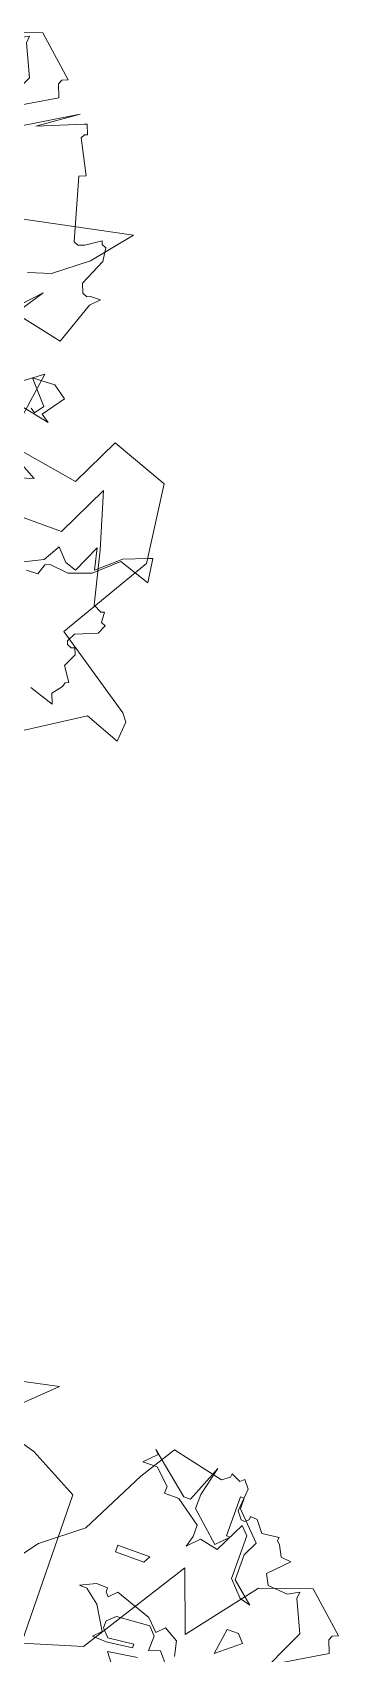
# Model space of a CAD drawing. Header units: metres. Extents: x -71 to 881, y -503 to 661.
# Drawn here: x 235.25 to 236.87, y 555.92 to 564.47 of the extents above; entities that cross this region are included whole.
import ezdxf

# ---------------------------------------------------------------- set-up
doc = ezdxf.new("R2010")
doc.units = ezdxf.units.M
doc.layers.add('ARBRE', color=100, linetype='Continuous', lineweight=13, true_color=0x00ff3f)

# ---------------------------------------------------------------- blocks, each defined once
blk = doc.blocks.new('WMF2', base_point=(0, 0.01))
at = {"color": 251, "lineweight": 0, "true_color": 0x636466}
for points in [[(81.23, -212.64), (86.45, -202.37), (92.4, -197.64), (98.49, -189.57)], [(23.58, -100.08), (8.83, -109.56), (3.27, -107.44), (3.01, -110.61), (3.9, -111.79), (16.57, -120.44), (8.22, -134.47), (9.81, -146.85), (18.98, -150.2), (22.71, -142.59), (34.39, -144.58), (32.65, -156.43), (43.16, -148.65)], [(40.42, -170.12), (36.91, -171.27), (31.95, -175.08), (27.13, -180.99), (44.83, -177.37)], [(54.41, -189.22), (50.23, -198.2), (52.48, -203.12), (52.39, -204.21), (54.12, -203.26), (57.28, -203.53), (58.15, -205.15), (55.25, -208.11), (56.89, -208.24), (57.74, -209.97), (58.25, -210.45), (58.2, -211), (60.88, -210.67), (62.28, -212.43), (63.37, -212.54), (63.42, -211.98), (64, -211.48), (64.56, -211.53), (65.45, -212.71), (65.14, -216.33), (66.13, -217.51), (66.73, -217.02), (68.24, -217.69), (68.28, -217.15), (69.45, -216.26), (77.76, -218.17), (81.23, -212.64), (81.23, -212.64)], [(18.41, -110.67), (14.49, -109.41), (15.1, -110.95), (13.93, -112.47), (13.73, -113.15), (13.23, -113.37), (14.72, -115.61), (13.76, -117.64), (14.16, -118.66), (14.68, -118.45), (15.39, -118.76), (15.6, -119.27), (14.94, -120.61), (11.56, -121.96), (10.97, -123.39), (11.67, -123.68), (11.74, -125.32), (12.27, -125.11), (13.58, -125.77), (15.6, -134.05), (18.21, -142.77), (22.11, -134.68), (33.61, -134.71)], [(42.49, -159.91), (37.1, -168.03), (40.97, -163.9), (32.15, -161.95), (29.82, -168.64), (28.52, -170), (30.14, -169.93), (30.65, -169.72), (31.37, -170.03), (31.94, -171.46), (30.17, -175.61), (30.45, -177.74), (31.15, -178.04), (31.35, -178.56), (33.6, -177.07), (34.61, -176.66), (35.32, -176.96), (38.04, -186.65), (37.02, -187.05), (39.7, -192.27), (39.35, -192.88), (38.94, -193.04), (39.56, -194.57), (39.97, -194.4), (46.81, -191.62), (41.05, -195.63), (50.47, -189.97)], [(56.38, -190.15), (44.99, -196.88), (45.76, -198.84), (45.47, -199.54), (44.55, -199.92), (50.64, -205.39), (58.51, -202.62), (66.66, -192.17), (70.16, -201.76), (80.62, -185.19), (89.7, -182.43), (90.01, -206.45), (97.85, -210.62), (106.23, -212.96), (97.57, -221.28), (108.11, -219.06)], [(30.59, -126.09), (23.17, -129.77), (21.67, -132.34), (19.86, -130.44), (18.12, -129.86), (16.15, -134.19), (15.36, -130.85), (11.87, -133.9), (8.32, -135.28), (7.59, -135.54), (7.07, -131.77), (12.02, -133.45), (15.55, -130.27), (19.06, -129.03), (22.02, -129.38), (22.79, -129), (23.33, -127.38), (25.15, -127.33)], [(28.56, -153.92), (30.94, -150.53), (29.67, -149.64), (35.82, -150.93)], [(35.31, -144.47), (28.78, -140.9), (33.22, -139.51)], [(32.84, -150.83), (32.14, -150.33), (31.15, -151.75), (34.23, -155.28), (30.66, -155.41), (28.56, -153.92), (28.56, -153.92)], [(72.3, -186.38), (76.95, -185.71), (73.74, -181.48)], [(67.73, -186.66), (69.36, -188.54), (71.08, -188), (71, -190.33), (72.16, -191.6), (77.42, -191.2), (78.69, -190.03), (78.74, -188.92), (77.57, -187.67), (73.52, -188.11), (73.54, -187.51), (77.6, -187.05), (79.9, -187.14), (78.75, -188.32), (80.93, -191.95), (83.16, -193.74), (84.39, -193.79), (82.02, -194.91), (80.2, -194.84), (80.22, -194.22), (79.64, -193.6), (78.5, -194.76), (72.73, -192.72), (70.97, -190.94), (69.83, -192.11), (67.56, -190.81), (67.04, -188.46)], [(59.05, -195.06), (57.96, -193.84), (61.5, -190.92), (60.89, -195.06), (59.05, -195.06), (59.05, -195.06)], [(62.92, -202.64), (62.92, -209.57), (64.13, -210.8), (66.44, -206.05), (69.38, -206.67), (71.07, -204.94), (70.59, -206.67), (70.59, -208.49), (74.6, -211.4), (76.92, -211.4), (76.92, -212.49), (79.35, -214.81), (81.66, -214.81), (79.84, -216.64), (80.44, -217.25), (73.99, -211.89), (72.89, -211.89), (70.59, -217.73), (71.68, -213.12), (71.68, -210.8), (67.05, -206.67), (65.23, -208.49), (65.83, -208.49), (65.83, -214.81), (65.23, -214.81), (65.23, -213.12), (61.21, -208.97), (62.31, -206.67), (62.31, -202.64), (58.89, -199.71), (60.6, -200.21), (62.92, -202.64), (62.92, -202.64)], [(80.95, -201.5), (75.73, -201.5), (76.34, -200.42), (80.95, -200.42), (80.95, -201.5), (80.95, -201.5)]]:
    blk.add_lwpolyline(points, dxfattribs=at)

msp = doc.modelspace()

# ---------------------------------------------------------------- block references
at = {"layer": 'ARBRE', "color": 251, "lineweight": 5, "true_color": 0x636466, "xscale": 0.03451886634015593, "yscale": 0.03451886634015593, "zscale": 0.03451886634015593, "rotation": 160.1685466476646}
for p in [(234.5486, 557.2044), (235.9734, 548.9991)]:
    msp.add_blockref('WMF2', p, dxfattribs=at)

doc.saveas('drawing.dxf')
